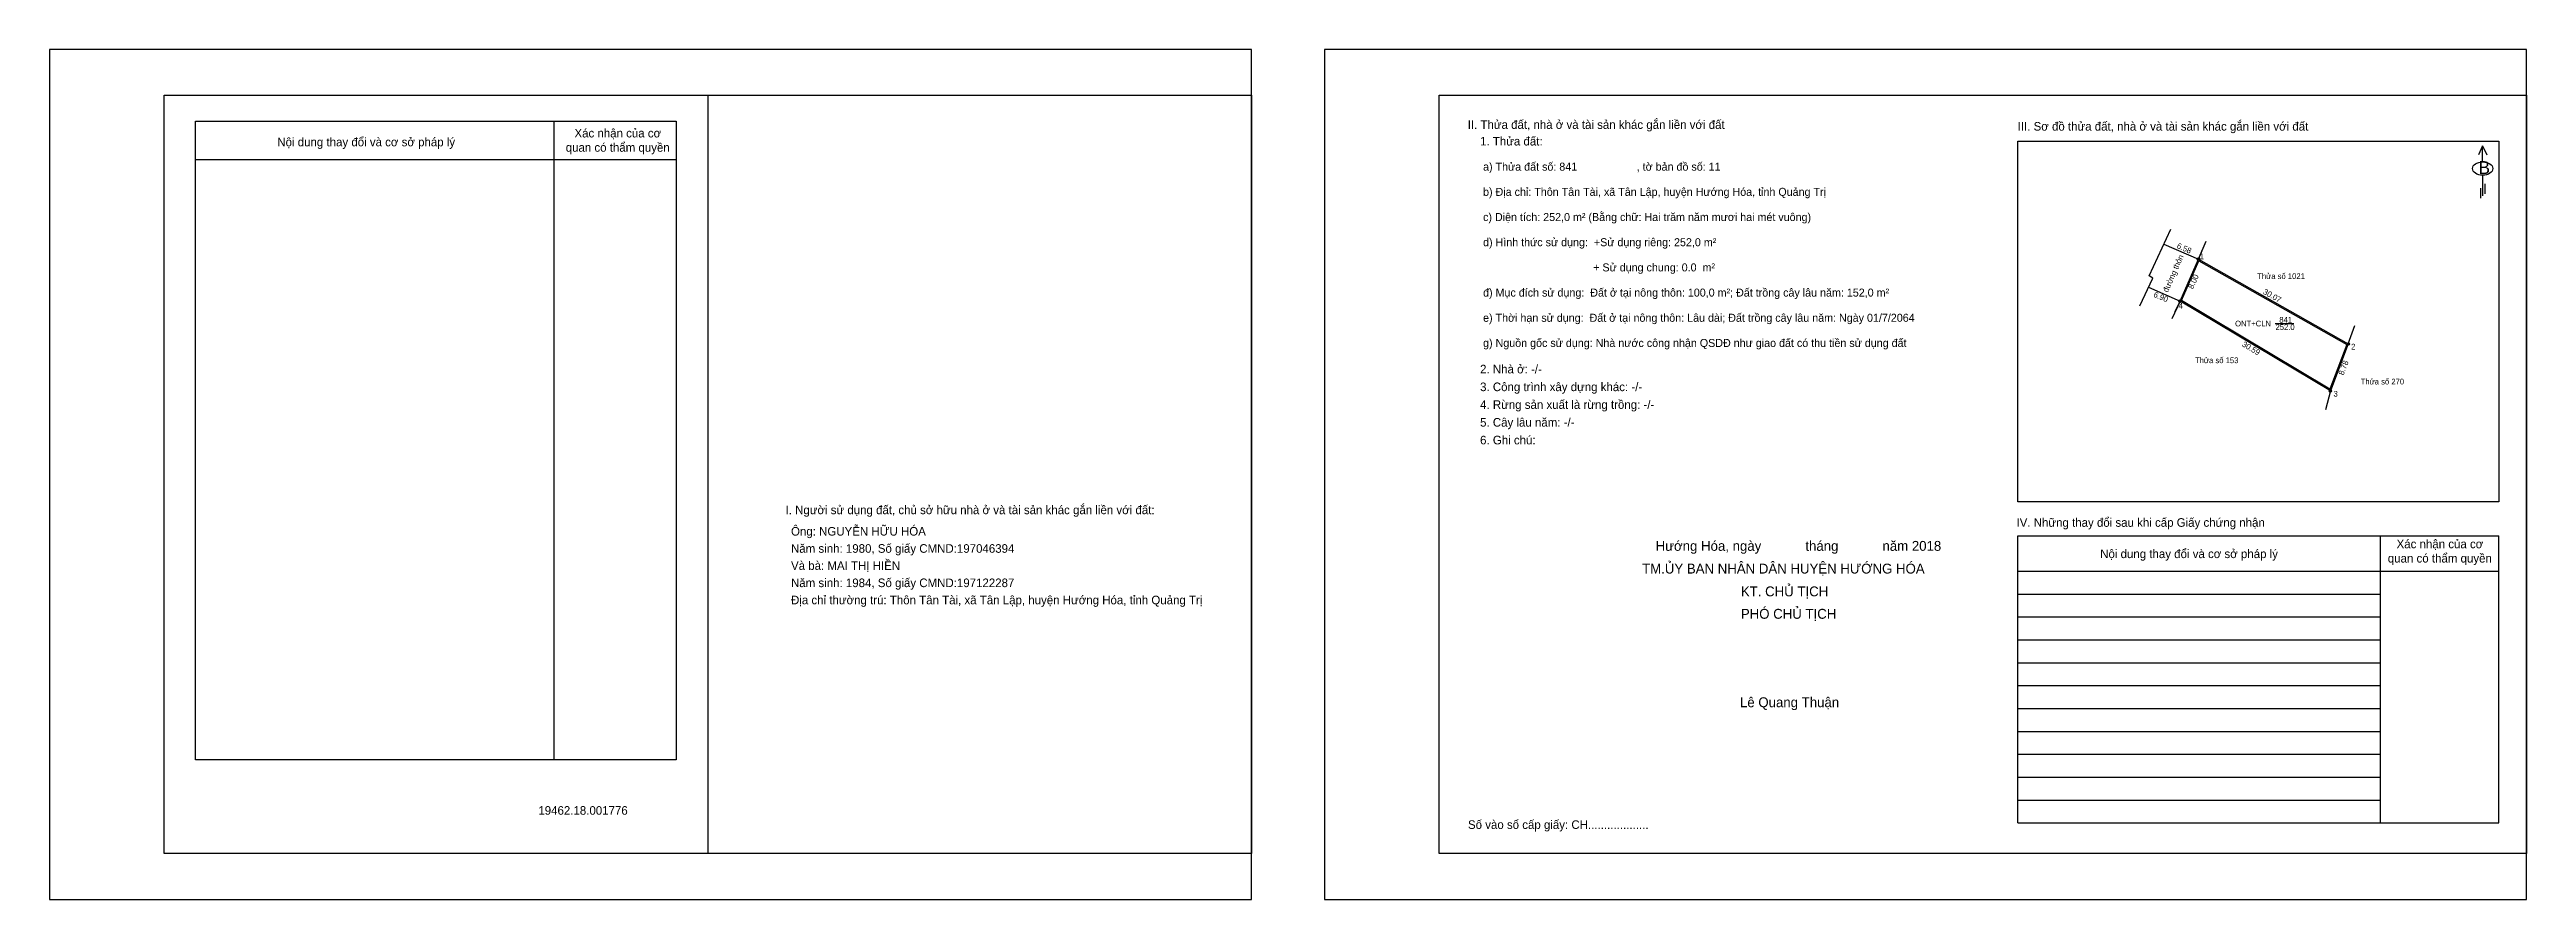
# Model space of a CAD drawing. Extents: x 547223 to 547656, y 1837393 to 1837542.
import ezdxf

# ---------------------------------------------------------------- set-up
doc = ezdxf.new("R2010")
doc.units = 0
for name, color, linetype in [('CanhThua', 7, 'Continuous'), ('ChieuDaiCanhThua', 7, 'Continuous'), ('Khung', 7, 'Continuous'), ('KhungInTrang1', 7, 'Continuous'), ('KhungInTrang2', 7, 'Continuous'), ('Level 1', 7, 'Continuous'), ('Level 2', 7, 'Continuous'), ('Level 23', 7, 'Continuous'), ('MocDinhThua', 7, 'Continuous'), ('NhanDiaChinhThua', 7, 'Continuous'), ('ON', 7, 'Continuous'), ('RauThua', 7, 'Continuous'), ('SoHieuDinhThua', 7, 'Continuous'), ('Template', 7, 'Continuous'), ('ThongTin', 7, 'Continuous')]:
    doc.layers.add(name, color=color, linetype=linetype)

msp = doc.modelspace()

# ---------------------------------------------------------------- linework, layer by layer
at = {"layer": 'CanhThua'}
for p, q in [((547595.16, 1837497.76), (547598.37, 1837505.09)), ((547595.16, 1837497.76), (547598.37, 1837505.09)), ((547598.37, 1837505.09), (547624.54, 1837490.28)), ((547621.42, 1837482.07), (547595.16, 1837497.76)), ((547624.54, 1837490.28), (547621.42, 1837482.07))]:
    msp.add_line(p, q, dxfattribs=at)
at = {"layer": 'ChieuDaiCanhThua'}
for p, q in [((547592.34, 1837507.73), (547598.37, 1837505.09)), ((547589.66, 1837500.18), (547595.16, 1837497.77))]:
    msp.add_line(p, q, dxfattribs=at)
at = {"layer": 'Khung'}
for p, q in [((547465.68, 1837533.72), (547655.68, 1837533.72)), ((547465.68, 1837401.22), (547465.68, 1837533.72)), ((547566.83, 1837462.67), (547566.83, 1837525.73)), ((547566.83, 1837525.73), (547650.83, 1837525.73)), ((547650.83, 1837525.73), (547650.83, 1837462.67)), ((547650.83, 1837462.67), (547566.83, 1837462.67))]:
    msp.add_line(p, q, dxfattribs=at)
msp.add_lwpolyline([(547432.89, 1837401.22), (547242.89, 1837401.22), (547242.89, 1837533.72), (547432.89, 1837533.72)], close=True, dxfattribs=at)
for points in [[(547337.89, 1837533.72), (547337.89, 1837401.22)], [(547655.68, 1837533.72), (547655.68, 1837401.22), (547465.68, 1837401.22)]]:
    msp.add_lwpolyline(points, dxfattribs=at)
at = {"layer": 'KhungInTrang1'}
msp.add_lwpolyline([(547222.89, 1837541.72), (547222.89, 1837393.22), (547432.89, 1837393.22), (547432.89, 1837541.72)], close=True, dxfattribs=at)
at = {"layer": 'KhungInTrang2'}
msp.add_lwpolyline([(547445.68, 1837541.72), (547445.68, 1837393.22), (547655.68, 1837393.22), (547655.68, 1837541.72)], close=True, dxfattribs=at)
at = {"layer": 'Level 1'}
msp.add_lwpolyline([(547588.15, 1837496.93), (547590.4, 1837501.78), (547589.78, 1837502.2), (547593.55, 1837510.33)], dxfattribs=at)
at = {"layer": 'Level 2'}
msp.add_lwpolyline([(547624.29, 1837490.19), (547621.32, 1837482.36), (547595.41, 1837497.84), (547598.46, 1837504.81)], close=True, dxfattribs=at)
at = {"layer": 'Level 23'}
for p, q in [((547598.37, 1837505.09), (547599.16, 1837506.92)), ((547594.31, 1837495.94), (547595.16, 1837497.76))]:
    msp.add_line(p, q, dxfattribs=at)
at = {"layer": 'MocDinhThua'}
for centre in [(547598.37, 1837505.09), (547595.16, 1837497.76), (547624.54, 1837490.28), (547621.42, 1837482.07)]:
    msp.add_circle(centre, 0.22, dxfattribs=at)
at = {"layer": 'NhanDiaChinhThua'}
msp.add_line((547611.77, 1837493.84), (547615.01, 1837493.84), dxfattribs=at)
at = {"layer": 'ON'}
for p, q in [((547248.39, 1837529.21), (547332.39, 1837529.21)), ((547248.39, 1837417.61), (547248.39, 1837529.21)), ((547332.39, 1837529.21), (547332.39, 1837417.61)), ((547248.39, 1837522.52), (547332.39, 1837522.52)), ((547566.83, 1837456.76), (547650.83, 1837456.76)), ((547630.1, 1837456.76), (547630.1, 1837406.6)), ((547566.83, 1837450.58), (547650.83, 1837450.58)), ((547566.83, 1837446.58), (547630.1, 1837446.58)), ((547566.83, 1837442.58), (547630.1, 1837442.58)), ((547566.83, 1837438.58), (547630.1, 1837438.58)), ((547566.83, 1837434.58), (547630.1, 1837434.58)), ((547566.83, 1837430.58), (547630.1, 1837430.58)), ((547566.83, 1837426.58), (547630.1, 1837426.58)), ((547566.83, 1837422.58), (547630.1, 1837422.58)), ((547566.83, 1837418.58), (547630.1, 1837418.58)), ((547566.83, 1837414.58), (547630.1, 1837414.58)), ((547566.83, 1837410.58), (547630.1, 1837410.58))]:
    msp.add_line(p, q, dxfattribs=at)
for points in [[(547311.03, 1837529.21), (547311.03, 1837417.61)], [(547566.83, 1837406.6), (547566.83, 1837456.76)], [(547650.83, 1837406.6), (547650.83, 1837456.76)], [(547332.39, 1837417.61), (547248.39, 1837417.61)]]:
    msp.add_lwpolyline(points, dxfattribs=at)
at = {"layer": 'RauThua'}
for p, q in [((547598.37, 1837505.09), (547599.74, 1837508.24)), ((547595.16, 1837497.76), (547593.71, 1837494.64)), ((547624.54, 1837490.28), (547625.67, 1837493.52)), ((547621.42, 1837482.07), (547620.58, 1837478.74))]:
    msp.add_line(p, q, dxfattribs=at)
at = {"layer": 'Template'}
for p, q in [((547648.01, 1837524.92), (547647.29, 1837523.33)), ((547648.01, 1837522.09), (547648.01, 1837524.92)), ((547648.01, 1837524.92), (547648.74, 1837523.33)), ((547648.03, 1837519.75), (547648.03, 1837516.18)), ((547648.43, 1837518.26), (547648.43, 1837516.52)), ((547647.65, 1837517.51), (547647.65, 1837515.77)), ((547566.83, 1837406.6), (547650.83, 1837406.6))]:
    msp.add_line(p, q, dxfattribs=at)
msp.add_ellipse((547648.03, 1837520.92), major_axis=(1.78, 0), ratio=0.655849, dxfattribs=at)

# ---------------------------------------------------------------- texts
at = {"layer": 'ChieuDaiCanhThua'}
for s, rotation, p in [('6.58', 336.3501, (547594.49, 1837507.06)), ('8.00', 66.3501, (547597.42, 1837499.79)), ('6.90', 336.3501, (547590.42, 1837498.56)), ('30.07', 330.4877, (547609.57, 1837499.09)), ('30.59', 329.1422, (547605.89, 1837489.95)), ('8.78', 69.2057, (547623.71, 1837484.72))]:
    msp.add_text(s, height=1, rotation=rotation, dxfattribs=at).set_placement(p)
at = {"layer": 'Level 1'}
msp.add_text('đường thôn', height=1, rotation=66.3501, dxfattribs=at).set_placement((547593.02, 1837499.2))
at = {"layer": 'NhanDiaChinhThua'}
for s, p in [('Thửa số 1021', (547608.64, 1837501.62)), ('ONT+CLN', (547604.77, 1837493.34)), ('252.0', (547611.83, 1837492.72)), ('841', (547612.5, 1837494)), ('Thửa số 153', (547597.77, 1837486.92)), ('Thửa số 270', (547626.72, 1837483.2))]:
    msp.add_text(s, height=1, dxfattribs=at).set_placement(p)
at = {"layer": 'ON'}
for s, height, p in [('Nội dung thay đổi và cơ sở pháp lý', 1.5, (547262.69, 1837524.81)), ('Xác nhận của cơ ', 1.5, (547314.61, 1837526.36)), ('quan có thẩm quyền', 1.5, (547313.08, 1837523.86)), ('I. Người sử dụng đất, chủ sở hữu nhà ở và tài sản khác gắn liền với đất:', 1.5, (547351.49, 1837460.53)), ('IV. Những thay đổi sau khi cấp Giấy chứng nhận', 1.5, (547566.58, 1837458.33)), ('Nội dung thay đổi và cơ sở pháp lý', 1.5, (547581.2, 1837452.86)), ('quan có thẩm quyền', 1.5, (547631.46, 1837452.08)), ('Xác nhận của cơ ', 1.5, (547632.99, 1837454.58)), ('Lê Quang Thuận', 1.7268, (547518.26, 1837426.81))]:
    msp.add_text(s, height=height, dxfattribs=at).set_placement(p)
at = {"layer": 'SoHieuDinhThua'}
for s, p in [('1', (547598.61, 1837505.07)), ('4', (547594.91, 1837496.45)), ('2', (547625.05, 1837489.3)), ('3', (547621.97, 1837481.07))]:
    msp.add_text(s, height=1, dxfattribs=at).set_placement(p)
at = {"layer": 'Template'}
for s, height, p in [('II. Thửa đất, nhà ở và tài sản khác gắn liền với đất', 1.5, (547470.69, 1837527.85)), ('III. Sơ đồ thửa đất, nhà ở và tài sản khác gắn liền với đất', 1.5, (547566.78, 1837527.55)), ('B', 2.25, (547647.31, 1837519.97)), ('Hướng Hóa, ngày            tháng            năm 2018', 1.7268, (547503.52, 1837454.13)), ('TM.ỦY BAN NHÂN DÂN HUYỆN HƯỚNG HÓA', 1.7268, (547501.16, 1837450.16)), ('KT. CHỦ TỊCH', 1.7268, (547518.42, 1837446.18)), ('PHÓ CHỦ TỊCH', 1.7268, (547518.42, 1837442.26)), ('19462.18.001776', 1.5, (547308.3, 1837408.02)), ('Số vào sổ cấp giấy: CH...................', 1.5, (547470.74, 1837405.54))]:
    msp.add_text(s, height=height, dxfattribs=at).set_placement(p)
at = {"layer": 'ThongTin'}
for s, height, p in [('1. Thửa đất: ', 1.5, (547472.85, 1837524.95)), (' a) Thửa đất số: 841                    , tờ bản đồ số: 11', 1.4, (547472.85, 1837520.55)), (' b) Địa chỉ: Thôn Tân Tài, xã Tân Lập, huyện Hướng Hóa, tỉnh Quảng Trị', 1.4, (547472.85, 1837516.15)), (' c) Diện tích: 252,0 m² (Bằng chữ: Hai trăm năm mươi hai mét vuông)', 1.4, (547472.85, 1837511.75)), (' d) Hình thức sử dụng:  +Sử dụng riêng: 252,0 m²', 1.4, (547472.85, 1837507.35)), ('                                      + Sử dụng chung: 0.0  m²', 1.4, (547472.85, 1837502.95)), (' đ) Mục đích sử dụng:  Đất ở tại nông thôn: 100,0 m²; Đất trồng cây lâu năm: 152,0 m²', 1.4, (547472.85, 1837498.55)), (' e) Thời hạn sử dụng:  Đất ở tại nông thôn: Lâu dài; Đất trồng cây lâu năm: Ngày 01/7/2064', 1.4, (547472.85, 1837494.15)), (' g) Nguồn gốc sử dụng: Nhà nước công nhận QSDĐ như giao đất có thu tiền sử dụng đất  ', 1.4, (547472.85, 1837489.75)), ('3. Công trình xây dựng khác: -/-', 1.5, (547472.85, 1837482.03)), ('2. Nhà ở: -/-', 1.5, (547472.85, 1837485.13)), ('4. Rừng sản xuất là rừng trồng: -/-', 1.5, (547472.85, 1837478.93)), ('5. Cây lâu năm: -/-', 1.5, (547472.85, 1837475.83)), ('6. Ghi chú:', 1.5, (547472.85, 1837472.73)), ('Ông: NGUYỄN HỮU HÓA', 1.5, (547352.45, 1837456.79)), ('Năm sinh: 1980, Số giấy CMND:197046394', 1.5, (547352.45, 1837453.79)), ('Và bà: MAI THỊ HIỀN', 1.5, (547352.45, 1837450.79)), ('Năm sinh: 1984, Số giấy CMND:197122287', 1.5, (547352.45, 1837447.79)), ('Địa chỉ thường trú: Thôn Tân Tài, xã Tân Lập, huyện Hướng Hóa, tỉnh Quảng Trị', 1.5, (547352.45, 1837444.79))]:
    msp.add_text(s, height=height, dxfattribs=at).set_placement(p)

doc.saveas('drawing.dxf')
